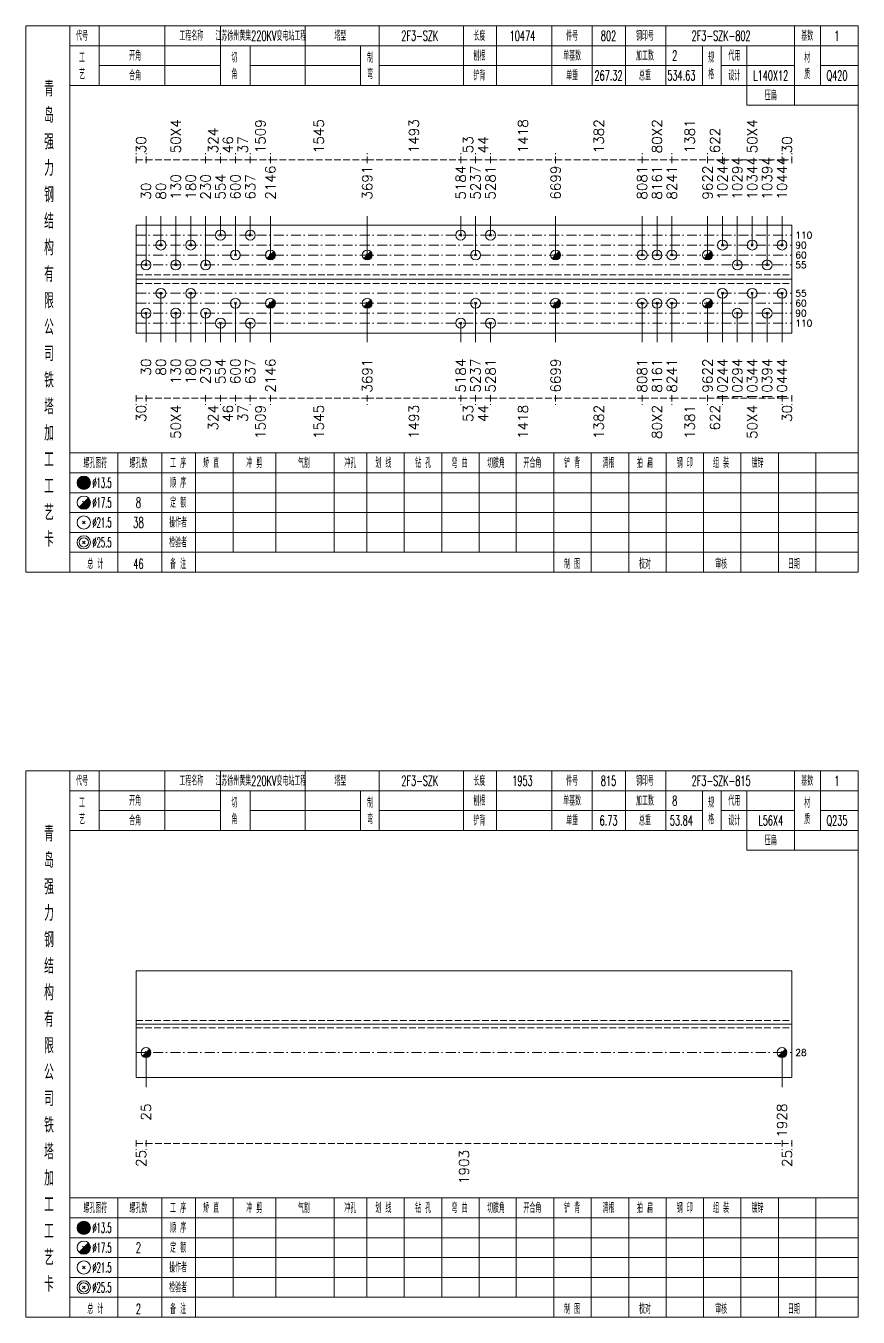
# Model space of a CAD drawing. Extents: x 0 to 4623, y -1159 to 4890.
# Drawn here: x 2179.8 to 2431.2, y 1350 to 1740 of the extents above; entities that cross this region are included whole.
import ezdxf
from ezdxf.enums import TextEntityAlignment as Align

# ---------------------------------------------------------------- set-up
doc = ezdxf.new("R2010")
doc.units = 0
doc.header["$MEASUREMENT"] = 0
doc.linetypes.add('一点画线', pattern=[5.2, 3, -1, 0.2, -1])
doc.linetypes.add('虚线', pattern=[2.75, 2, -0.75])
doc.layers.get('0').update_dxf_attribs({"linetype": 'CONTINUOUS', "lineweight": 25})
for name, color, linetype, lineweight in [('1', 7, 'CONTINUOUS', 25), ('4', 7, 'CONTINUOUS', 25), ('5', 7, 'CONTINUOUS', 25)]:
    doc.layers.add(name, color=color, linetype=linetype, lineweight=lineweight)
doc.styles.get("Standard").update_dxf_attribs({"font": 'simplex.shx', "width": 0.7, "height": 3, "bigfont": 'gbhzfs.shx'})

# ---------------------------------------------------------------- blocks, each defined once
blk = doc.blocks.new('孔17.5')
at = {"layer": '5', "color": 7, "linetype": 'Continuous', "lineweight": 13}
for p, q in [((-0.707, -0.707), (0.707, 0.707)), ((-0.2, 0.2), (0.2, -0.2))]:
    blk.add_line(p, q, dxfattribs=at)
blk.add_circle((0, 0), 1, dxfattribs=at)
for radius in [0.9, 0.8, 0.7, 0.6, 0.5, 0.4, 0.3, 0.2, 0.1]:
    blk.add_arc((0, 0), radius, 225, 45, dxfattribs=at)
blk = doc.blocks.new('孔21.5')
at = {"layer": '5', "color": 7, "linetype": 'Continuous', "lineweight": 13}
for p, q in [((-0.2, -0.2), (0.2, 0.2)), ((-0.2, 0.2), (0.2, -0.2))]:
    blk.add_line(p, q, dxfattribs=at)
blk.add_circle((0, 0), 1, dxfattribs=at)

msp = doc.modelspace()

# ---------------------------------------------------------------- linework, layer by layer
at = {"color": 8, "linetype": '虚线', "lineweight": 9}
for p, q in [((2213.1, 1698.5), (2213.1, 1701.5)), ((2216.1, 1698.5), (2216.1, 1701.5)), ((2216.1, 1698.5), (2216.1, 1701.5)), ((2234.1, 1698.5), (2234.1, 1701.5)), ((2234.1, 1698.5), (2234.1, 1701.5)), ((2238.6, 1698.5), (2238.6, 1701.5)), ((2238.6, 1698.5), (2238.6, 1701.5)), ((2243.1, 1698.5), (2243.1, 1701.5)), ((2243.1, 1698.5), (2243.1, 1701.5)), ((2247.6, 1698.5), (2247.6, 1701.5)), ((2247.6, 1698.5), (2247.6, 1701.5)), ((2253.688, 1698.5), (2253.688, 1701.5)), ((2253.688, 1698.5), (2253.688, 1701.5)), ((2282.91, 1698.5), (2282.91, 1701.5)), ((2282.91, 1698.5), (2282.91, 1701.5)), ((2311.148, 1698.5), (2311.148, 1701.5)), ((2311.148, 1698.5), (2311.148, 1701.5)), ((2315.648, 1698.5), (2315.648, 1701.5)), ((2315.648, 1698.5), (2315.648, 1701.5)), ((2320.148, 1698.5), (2320.148, 1701.5)), ((2320.148, 1698.5), (2320.148, 1701.5)), ((2339.802, 1698.5), (2339.802, 1701.5)), ((2339.802, 1698.5), (2339.802, 1701.5)), ((2365.94, 1698.5), (2365.94, 1701.5)), ((2365.94, 1698.5), (2365.94, 1701.5)), ((2374.94, 1698.5), (2374.94, 1701.5)), ((2374.94, 1698.5), (2374.94, 1701.5)), ((2385.7, 1698.5), (2385.7, 1701.5)), ((2385.7, 1698.5), (2385.7, 1701.5)), ((2390.2, 1698.5), (2390.2, 1701.5)), ((2390.2, 1698.5), (2390.2, 1701.5)), ((2408.2, 1698.5), (2408.2, 1701.5)), ((2408.2, 1698.5), (2408.2, 1701.5)), ((2411.2, 1698.5), (2411.2, 1701.5)), ((2213.1, 1699.5), (2216.1, 1699.5)), ((2216.1, 1699.5), (2234.1, 1699.5)), ((2234.1, 1699.5), (2238.6, 1699.5)), ((2238.6, 1699.5), (2243.1, 1699.5)), ((2243.1, 1699.5), (2247.6, 1699.5)), ((2247.6, 1699.5), (2253.688, 1699.5)), ((2253.688, 1699.5), (2282.91, 1699.5)), ((2282.91, 1699.5), (2311.148, 1699.5)), ((2311.148, 1699.5), (2315.648, 1699.5)), ((2315.648, 1699.5), (2320.148, 1699.5)), ((2320.148, 1699.5), (2339.802, 1699.5)), ((2339.802, 1699.5), (2365.94, 1699.5)), ((2365.94, 1699.5), (2374.94, 1699.5)), ((2374.94, 1699.5), (2385.7, 1699.5)), ((2385.7, 1699.5), (2390.2, 1699.5)), ((2390.2, 1699.5), (2408.2, 1699.5)), ((2408.2, 1699.5), (2411.2, 1699.5)), ((2213.1, 1628.5), (2213.1, 1625.5)), ((2213.1, 1627.5), (2216.1, 1627.5)), ((2216.1, 1628.5), (2216.1, 1625.5)), ((2216.1, 1628.5), (2216.1, 1625.5)), ((2216.1, 1627.5), (2234.1, 1627.5)), ((2234.1, 1628.5), (2234.1, 1625.5)), ((2234.1, 1628.5), (2234.1, 1625.5)), ((2234.1, 1627.5), (2238.6, 1627.5)), ((2238.6, 1628.5), (2238.6, 1625.5)), ((2238.6, 1628.5), (2238.6, 1625.5)), ((2238.6, 1627.5), (2243.1, 1627.5)), ((2243.1, 1628.5), (2243.1, 1625.5)), ((2243.1, 1628.5), (2243.1, 1625.5)), ((2243.1, 1627.5), (2247.6, 1627.5)), ((2247.6, 1628.5), (2247.6, 1625.5)), ((2247.6, 1628.5), (2247.6, 1625.5)), ((2247.6, 1627.5), (2253.688, 1627.5)), ((2253.688, 1628.5), (2253.688, 1625.5)), ((2253.688, 1628.5), (2253.688, 1625.5)), ((2253.688, 1627.5), (2282.91, 1627.5)), ((2282.91, 1628.5), (2282.91, 1625.5)), ((2282.91, 1628.5), (2282.91, 1625.5)), ((2282.91, 1627.5), (2311.148, 1627.5)), ((2311.148, 1628.5), (2311.148, 1625.5)), ((2311.148, 1628.5), (2311.148, 1625.5)), ((2311.148, 1627.5), (2315.648, 1627.5)), ((2315.648, 1628.5), (2315.648, 1625.5)), ((2315.648, 1628.5), (2315.648, 1625.5)), ((2315.648, 1627.5), (2320.148, 1627.5)), ((2320.148, 1628.5), (2320.148, 1625.5)), ((2320.148, 1628.5), (2320.148, 1625.5)), ((2320.148, 1627.5), (2339.802, 1627.5)), ((2339.802, 1628.5), (2339.802, 1625.5)), ((2339.802, 1628.5), (2339.802, 1625.5)), ((2339.802, 1627.5), (2365.94, 1627.5)), ((2365.94, 1628.5), (2365.94, 1625.5)), ((2365.94, 1628.5), (2365.94, 1625.5)), ((2365.94, 1627.5), (2374.94, 1627.5)), ((2374.94, 1628.5), (2374.94, 1625.5)), ((2374.94, 1628.5), (2374.94, 1625.5)), ((2374.94, 1627.5), (2385.7, 1627.5)), ((2385.7, 1628.5), (2385.7, 1625.5)), ((2385.7, 1628.5), (2385.7, 1625.5)), ((2385.7, 1627.5), (2390.2, 1627.5)), ((2390.2, 1628.5), (2390.2, 1625.5)), ((2390.2, 1628.5), (2390.2, 1625.5)), ((2390.2, 1627.5), (2408.2, 1627.5)), ((2408.2, 1628.5), (2408.2, 1625.5)), ((2408.2, 1628.5), (2408.2, 1625.5)), ((2408.2, 1627.5), (2411.2, 1627.5)), ((2411.2, 1628.5), (2411.2, 1625.5)), ((2213.1, 1403.5), (2213.1, 1400.5)), ((2213.1, 1402.5), (2216.1, 1402.5)), ((2216.1, 1403.5), (2216.1, 1400.5)), ((2216.1, 1403.5), (2216.1, 1400.5)), ((2216.1, 1402.5), (2408.2, 1402.5)), ((2408.2, 1403.5), (2408.2, 1400.5)), ((2408.2, 1403.5), (2408.2, 1400.5)), ((2408.2, 1402.5), (2411.2, 1402.5)), ((2411.2, 1403.5), (2411.2, 1400.5))]:
    msp.add_line(p, q, dxfattribs=at)
at = {"color": 7, "linetype": 'Continuous', "lineweight": 13}
for p, q in [((2216.1, 1667.786), (2216.1, 1682.5)), ((2220.6, 1673.786), (2220.6, 1682.5)), ((2225.1, 1667.786), (2225.1, 1682.5)), ((2229.6, 1673.786), (2229.6, 1682.5)), ((2234.1, 1667.786), (2234.1, 1682.5)), ((2238.6, 1676.786), (2238.6, 1682.5)), ((2243.1, 1670.786), (2243.1, 1682.5)), ((2247.6, 1676.786), (2247.6, 1682.5)), ((2253.688, 1670.786), (2253.688, 1682.5)), ((2282.91, 1670.786), (2282.91, 1682.5)), ((2311.148, 1676.786), (2311.148, 1682.5)), ((2315.648, 1670.786), (2315.648, 1682.5)), ((2320.148, 1676.786), (2320.148, 1682.5)), ((2339.802, 1670.786), (2339.802, 1682.5)), ((2365.94, 1670.786), (2365.94, 1682.5)), ((2370.44, 1670.786), (2370.44, 1682.5)), ((2374.94, 1670.786), (2374.94, 1682.5)), ((2385.7, 1670.786), (2385.7, 1682.5)), ((2390.2, 1673.786), (2390.2, 1682.5)), ((2394.7, 1667.786), (2394.7, 1682.5)), ((2399.2, 1673.786), (2399.2, 1682.5)), ((2403.7, 1667.786), (2403.7, 1682.5)), ((2408.2, 1673.786), (2408.2, 1682.5)), ((2220.6, 1659.214), (2220.6, 1644.5)), ((2229.6, 1659.214), (2229.6, 1644.5)), ((2390.2, 1659.214), (2390.2, 1644.5)), ((2399.2, 1659.214), (2399.2, 1644.5)), ((2408.2, 1659.214), (2408.2, 1644.5)), ((2243.1, 1656.214), (2243.1, 1644.5)), ((2253.688, 1656.214), (2253.688, 1644.5)), ((2282.91, 1656.214), (2282.91, 1644.5)), ((2315.648, 1656.214), (2315.648, 1644.5)), ((2339.802, 1656.214), (2339.802, 1644.5)), ((2365.94, 1656.214), (2365.94, 1644.5)), ((2370.44, 1656.214), (2370.44, 1644.5)), ((2374.94, 1656.214), (2374.94, 1644.5)), ((2385.7, 1656.214), (2385.7, 1644.5)), ((2216.1, 1653.214), (2216.1, 1644.5)), ((2225.1, 1653.214), (2225.1, 1644.5)), ((2234.1, 1653.214), (2234.1, 1644.5)), ((2238.6, 1650.214), (2238.6, 1644.5)), ((2247.6, 1650.214), (2247.6, 1644.5)), ((2311.148, 1650.214), (2311.148, 1644.5)), ((2320.148, 1650.214), (2320.148, 1644.5)), ((2394.7, 1653.214), (2394.7, 1644.5)), ((2403.7, 1653.214), (2403.7, 1644.5)), ((2216.1, 1429.929), (2216.1, 1419.5)), ((2408.2, 1429.929), (2408.2, 1419.5))]:
    msp.add_line(p, q, dxfattribs=at)
at = {"color": 7, "linetype": 'Continuous', "lineweight": 18}
for p, q in [((2213.1, 1679.786), (2213.1, 1647.214)), ((2213.1, 1679.786), (2411.2, 1679.786)), ((2411.2, 1679.786), (2411.2, 1647.214)), ((2213.1, 1663.5), (2411.2, 1663.5)), ((2213.1, 1454.571), (2213.1, 1422.429)), ((2213.1, 1454.571), (2411.2, 1454.571)), ((2411.2, 1454.571), (2411.2, 1422.429)), ((2213.1, 1438.5), (2411.2, 1438.5))]:
    msp.add_line(p, q, dxfattribs=at)
at = {"color": 3, "linetype": '一点画线', "lineweight": 13}
for p, q in [((2213.1, 1676.786), (2411.2, 1676.786)), ((2213.1, 1673.786), (2411.2, 1673.786)), ((2213.1, 1670.786), (2411.2, 1670.786)), ((2213.1, 1667.786), (2411.2, 1667.786)), ((2213.1, 1659.214), (2411.2, 1659.214)), ((2213.1, 1656.214), (2411.2, 1656.214)), ((2213.1, 1653.214), (2411.2, 1653.214)), ((2213.1, 1650.214), (2411.2, 1650.214)), ((2213.1, 1429.929), (2411.2, 1429.929))]:
    msp.add_line(p, q, dxfattribs=at)
at = {"color": 1, "linetype": '虚线', "lineweight": 18}
for p, q in [((2213.1, 1664.786), (2411.2, 1664.786)), ((2213.1, 1662.214), (2411.2, 1662.214)), ((2213.1, 1439.571), (2411.2, 1439.571)), ((2213.1, 1437.429), (2411.2, 1437.429))]:
    msp.add_line(p, q, dxfattribs=at)
at = {"layer": '1', "color": 7, "linetype": 'Continuous', "lineweight": 18}
for p, q in [((2213.1, 1647.214), (2411.2, 1647.214)), ((2213.1, 1422.429), (2411.2, 1422.429))]:
    msp.add_line(p, q, dxfattribs=at)
at = {"layer": '4', "color": 1, "linetype": 'Continuous', "lineweight": 18}
for p, q in [((2193.1, 1575), (2193.1, 1740)), ((2202, 1722), (2202, 1740)), ((2221.8, 1722), (2221.8, 1740)), ((2238.6, 1722), (2238.6, 1740)), ((2264.2, 1722), (2264.2, 1740)), ((2286.5, 1722), (2286.5, 1740)), ((2312, 1722), (2312, 1740)), ((2322, 1722), (2322, 1740)), ((2338.7, 1722), (2338.7, 1740)), ((2350.9, 1722), (2350.9, 1740)), ((2360.9, 1722), (2360.9, 1740)), ((2373.1, 1722), (2373.1, 1740)), ((2412, 1716), (2412, 1740)), ((2419.8, 1722), (2419.8, 1740)), ((2193.1, 1734), (2431.2, 1734)), ((2247.6, 1722), (2247.6, 1734)), ((2280.9, 1722), (2280.9, 1734)), ((2384.2, 1722), (2384.2, 1734)), ((2389.8, 1722), (2389.8, 1734)), ((2397.6, 1716), (2397.6, 1734)), ((2202, 1728), (2238.6, 1728)), ((2247.6, 1728), (2280.9, 1728)), ((2286.5, 1728), (2384.2, 1728)), ((2389.8, 1728), (2412, 1728)), ((2419.8, 1728), (2431.2, 1728)), ((2193.1, 1722), (2431.2, 1722)), ((2397.6, 1716), (2431.2, 1716)), ((2193.1, 1611), (2431.2, 1611)), ((2207.6, 1575), (2207.6, 1611)), ((2220.9, 1575), (2220.9, 1611)), ((2231, 1575), (2231, 1611)), ((2242.4, 1581), (2242.4, 1611)), ((2255.3, 1581), (2255.3, 1611)), ((2272.9, 1581), (2272.9, 1611)), ((2282.8, 1581), (2282.8, 1611)), ((2294.1, 1581), (2294.1, 1611)), ((2305.4, 1581), (2305.4, 1611)), ((2316.7, 1581), (2316.7, 1611)), ((2327.9, 1581), (2327.9, 1611)), ((2339.3, 1581), (2339.3, 1611)), ((2350.6, 1581), (2350.6, 1611)), ((2361.9, 1581), (2361.9, 1611)), ((2373.2, 1581), (2373.2, 1611)), ((2384.5, 1581), (2384.5, 1611)), ((2395.8, 1581), (2395.8, 1611)), ((2407.1, 1581), (2407.1, 1611)), ((2418.4, 1581), (2418.4, 1611)), ((2193.1, 1605), (2431.2, 1605)), ((2193.1, 1599), (2431.2, 1599)), ((2193.1, 1593), (2431.2, 1593)), ((2193.1, 1587), (2431.2, 1587)), ((2193.1, 1581), (2431.2, 1581)), ((2339.3, 1575), (2339.3, 1581)), ((2350.6, 1575), (2350.6, 1581)), ((2361.9, 1575), (2361.9, 1581)), ((2373.2, 1575), (2373.2, 1581)), ((2384.5, 1575), (2384.5, 1581)), ((2395.8, 1575), (2395.8, 1581)), ((2407.1, 1575), (2407.1, 1581)), ((2418.4, 1575), (2418.4, 1581)), ((2193.1, 1350), (2193.1, 1515)), ((2202, 1497), (2202, 1515)), ((2221.8, 1497), (2221.8, 1515)), ((2238.6, 1497), (2238.6, 1515)), ((2264.2, 1497), (2264.2, 1515)), ((2286.5, 1497), (2286.5, 1515)), ((2312, 1497), (2312, 1515)), ((2322, 1497), (2322, 1515)), ((2338.7, 1497), (2338.7, 1515)), ((2350.9, 1497), (2350.9, 1515)), ((2360.9, 1497), (2360.9, 1515)), ((2373.1, 1497), (2373.1, 1515)), ((2412, 1491), (2412, 1515)), ((2419.8, 1497), (2419.8, 1515)), ((2193.1, 1509), (2431.2, 1509)), ((2247.6, 1497), (2247.6, 1509)), ((2280.9, 1497), (2280.9, 1509)), ((2384.2, 1497), (2384.2, 1509)), ((2389.8, 1497), (2389.8, 1509)), ((2397.6, 1491), (2397.6, 1509)), ((2202, 1503), (2238.6, 1503)), ((2247.6, 1503), (2280.9, 1503)), ((2286.5, 1503), (2384.2, 1503)), ((2389.8, 1503), (2412, 1503)), ((2419.8, 1503), (2431.2, 1503)), ((2193.1, 1497), (2431.2, 1497)), ((2397.6, 1491), (2431.2, 1491)), ((2193.1, 1386), (2431.2, 1386)), ((2207.6, 1350), (2207.6, 1386)), ((2220.9, 1350), (2220.9, 1386)), ((2231, 1350), (2231, 1386)), ((2242.4, 1356), (2242.4, 1386)), ((2255.3, 1356), (2255.3, 1386)), ((2272.9, 1356), (2272.9, 1386)), ((2282.8, 1356), (2282.8, 1386)), ((2294.1, 1356), (2294.1, 1386)), ((2305.4, 1356), (2305.4, 1386)), ((2316.7, 1356), (2316.7, 1386)), ((2327.9, 1356), (2327.9, 1386)), ((2339.3, 1356), (2339.3, 1386)), ((2350.6, 1356), (2350.6, 1386)), ((2361.9, 1356), (2361.9, 1386)), ((2373.2, 1356), (2373.2, 1386)), ((2384.5, 1356), (2384.5, 1386)), ((2395.8, 1356), (2395.8, 1386)), ((2407.1, 1356), (2407.1, 1386)), ((2418.4, 1356), (2418.4, 1386)), ((2193.1, 1380), (2431.2, 1380)), ((2193.1, 1374), (2431.2, 1374)), ((2193.1, 1368), (2431.2, 1368)), ((2193.1, 1362), (2431.2, 1362)), ((2193.1, 1356), (2431.2, 1356)), ((2339.3, 1350), (2339.3, 1356)), ((2350.6, 1350), (2350.6, 1356)), ((2361.9, 1350), (2361.9, 1356)), ((2373.2, 1350), (2373.2, 1356)), ((2384.5, 1350), (2384.5, 1356)), ((2395.8, 1350), (2395.8, 1356)), ((2407.1, 1350), (2407.1, 1356)), ((2418.4, 1350), (2418.4, 1356))]:
    msp.add_line(p, q, dxfattribs=at)
at = {"layer": '4', "color": 7, "linetype": 'Continuous', "lineweight": 13}
for p, q in [((2197.1, 1601.8), (2197.5, 1602.2)), ((2197.5, 1601.8), (2197.1, 1602.2)), ((2195.886, 1594.586), (2198.714, 1597.414)), ((2196.9, 1596.4), (2197.7, 1595.6)), ((2196.9, 1589.6), (2197.7, 1590.4)), ((2196.9, 1590.4), (2197.7, 1589.6)), ((2196.9, 1583.6), (2197.7, 1584.4)), ((2196.9, 1584.4), (2197.7, 1583.6)), ((2197.1, 1376.8), (2197.5, 1377.2)), ((2197.5, 1376.8), (2197.1, 1377.2)), ((2195.886, 1369.586), (2198.714, 1372.414)), ((2196.9, 1371.4), (2197.7, 1370.6)), ((2196.9, 1364.6), (2197.7, 1365.4)), ((2196.9, 1365.4), (2197.7, 1364.6)), ((2196.9, 1358.6), (2197.7, 1359.4)), ((2196.9, 1359.4), (2197.7, 1358.6))]:
    msp.add_line(p, q, dxfattribs=at)
at = {"layer": '4', "color": 1, "linetype": 'Continuous', "lineweight": 18}
for points in [[(2179.8, 1740), (2179.8, 1575), (2431.2, 1575), (2431.2, 1740)], [(2179.8, 1515), (2179.8, 1350), (2431.2, 1350), (2431.2, 1515)]]:
    msp.add_lwpolyline(points, close=True, dxfattribs=at)
at = {"layer": '4', "color": 7, "linetype": 'Continuous', "lineweight": 13}
for centre, radius in [((2197.3, 1602), 2), ((2197.3, 1602), 1.8), ((2197.3, 1602), 1.6), ((2197.3, 1602), 1.4), ((2197.3, 1602), 1.2), ((2197.3, 1602), 1), ((2197.3, 1602), 0.8), ((2197.3, 1602), 0.6), ((2197.3, 1602), 0.4), ((2197.3, 1602), 0.2), ((2197.3, 1596), 2), ((2197.3, 1590), 2), ((2197.3, 1584), 2), ((2197.3, 1584), 1.4), ((2197.3, 1377), 2), ((2197.3, 1377), 1.8), ((2197.3, 1377), 1.6), ((2197.3, 1377), 1.4), ((2197.3, 1377), 1.2), ((2197.3, 1377), 1), ((2197.3, 1377), 0.8), ((2197.3, 1377), 0.6), ((2197.3, 1377), 0.4), ((2197.3, 1377), 0.2), ((2197.3, 1371), 2), ((2197.3, 1365), 2), ((2197.3, 1359), 2), ((2197.3, 1359), 1.4)]:
    msp.add_circle(centre, radius, dxfattribs=at)
for centre, radius in [((2197.3, 1596), 1.8), ((2197.3, 1596), 1.6), ((2197.3, 1596), 1.4), ((2197.3, 1596), 1.2), ((2197.3, 1596), 1), ((2197.3, 1596), 0.8), ((2197.3, 1596), 0.6), ((2197.3, 1596), 0.4), ((2197.3, 1596), 0.2), ((2197.3, 1371), 1.8), ((2197.3, 1371), 1.6), ((2197.3, 1371), 1.4), ((2197.3, 1371), 1.2), ((2197.3, 1371), 1), ((2197.3, 1371), 0.8), ((2197.3, 1371), 0.6), ((2197.3, 1371), 0.4), ((2197.3, 1371), 0.2)]:
    msp.add_arc(centre, radius, 225, 45, dxfattribs=at)

# ---------------------------------------------------------------- block references
at = {"color": 7, "linetype": 'Continuous', "lineweight": 13, "xscale": 1.5, "yscale": 1.5, "zscale": 1.5}
for name, p in [('孔21.5', (2238.6, 1676.786)), ('孔21.5', (2247.6, 1676.786)), ('孔21.5', (2311.148, 1676.786)), ('孔21.5', (2320.148, 1676.786)), ('孔21.5', (2220.6, 1673.786)), ('孔21.5', (2229.6, 1673.786)), ('孔21.5', (2390.2, 1673.786)), ('孔21.5', (2399.2, 1673.786)), ('孔21.5', (2408.2, 1673.786)), ('孔21.5', (2216.1, 1667.786)), ('孔21.5', (2225.1, 1667.786)), ('孔21.5', (2234.1, 1667.786)), ('孔21.5', (2243.1, 1670.786)), ('孔17.5', (2253.688, 1670.786)), ('孔17.5', (2282.91, 1670.786)), ('孔21.5', (2315.648, 1670.786)), ('孔17.5', (2339.802, 1670.786)), ('孔21.5', (2365.94, 1670.786)), ('孔21.5', (2370.44, 1670.786)), ('孔21.5', (2374.94, 1670.786)), ('孔17.5', (2385.7, 1670.786)), ('孔21.5', (2394.7, 1667.786)), ('孔21.5', (2403.7, 1667.786))]:
    msp.add_blockref(name, p, dxfattribs=at)
at = {"layer": '1', "color": 7, "linetype": 'Continuous', "lineweight": 13, "xscale": 1.5, "yscale": 1.5, "zscale": 1.5}
for name, p in [('孔21.5', (2220.6, 1659.214)), ('孔21.5', (2229.6, 1659.214)), ('孔21.5', (2243.1, 1656.214)), ('孔17.5', (2253.688, 1656.214)), ('孔17.5', (2282.91, 1656.214)), ('孔21.5', (2315.648, 1656.214)), ('孔17.5', (2339.802, 1656.214)), ('孔21.5', (2365.94, 1656.214)), ('孔21.5', (2370.44, 1656.214)), ('孔21.5', (2374.94, 1656.214)), ('孔17.5', (2385.7, 1656.214)), ('孔21.5', (2390.2, 1659.214)), ('孔21.5', (2399.2, 1659.214)), ('孔21.5', (2408.2, 1659.214)), ('孔21.5', (2216.1, 1653.214)), ('孔21.5', (2225.1, 1653.214)), ('孔21.5', (2234.1, 1653.214)), ('孔21.5', (2394.7, 1653.214)), ('孔21.5', (2403.7, 1653.214)), ('孔21.5', (2238.6, 1650.214)), ('孔21.5', (2247.6, 1650.214)), ('孔21.5', (2311.148, 1650.214)), ('孔21.5', (2320.148, 1650.214)), ('孔17.5', (2216.1, 1429.929)), ('孔17.5', (2408.2, 1429.929))]:
    msp.add_blockref(name, p, dxfattribs=at)

# ---------------------------------------------------------------- texts
at = {"color": 8, "linetype": 'Continuous', "lineweight": 9}
for s, p in [('50X4', (2225.1, 1701.5)), ('324', (2236.35, 1701.5)), ('1509', (2250.644, 1701.5)), ('1545', (2268.299, 1701.5)), ('1493', (2297.029, 1701.5)), ('1418', (2329.975, 1701.5)), ('1382', (2352.871, 1701.5)), ('80X2', (2370.44, 1701.5)), ('1381', (2380.32, 1701.5)), ('622', (2387.95, 1701.5)), ('50X4', (2399.2, 1701.5)), ('30', (2214.6, 1701.5)), ('46', (2240.85, 1701.5)), ('37', (2245.35, 1701.5)), ('53', (2313.398, 1701.5)), ('44', (2317.898, 1701.5)), ('30', (2409.7, 1701.5))]:
    msp.add_text(s, height=3, rotation=90, dxfattribs=at).set_placement(p, align=Align.MIDDLE_LEFT)
at = {"color": 7, "linetype": 'Continuous', "lineweight": 13}
for s, p in [('2146', (2253.688, 1687.5)), ('3691', (2282.91, 1687.5)), ('5184', (2311.148, 1687.5)), ('5237', (2315.648, 1687.5)), ('5281', (2320.148, 1687.5)), ('6699', (2339.802, 1687.5)), ('8081', (2365.94, 1687.5)), ('8161', (2370.44, 1687.5)), ('8241', (2374.94, 1687.5)), ('9622', (2385.7, 1687.5)), ('10244', (2390.2, 1687.5)), ('10294', (2394.7, 1687.5)), ('10344', (2399.2, 1687.5)), ('10394', (2403.7, 1687.5)), ('10444', (2408.2, 1687.5)), ('130', (2225.1, 1687.5)), ('180', (2229.6, 1687.5)), ('230', (2234.1, 1687.5)), ('554', (2238.6, 1687.5)), ('600', (2243.1, 1687.5)), ('637', (2247.6, 1687.5)), ('30', (2216.1, 1687.5)), ('80', (2220.6, 1687.5))]:
    msp.add_text(s, height=3, rotation=90, dxfattribs=at).set_placement(p, align=Align.MIDDLE_LEFT)
for s, p in [('110', (2412.2, 1676.786)), ('90', (2412.2, 1673.786)), ('60', (2412.2, 1670.786)), ('55', (2412.2, 1667.786)), ('55', (2412.2, 1659.214)), ('90', (2412.2, 1653.214)), ('60', (2412.2, 1656.214)), ('110', (2412.2, 1650.214)), ('28', (2412.2, 1429.929))]:
    msp.add_text(s, height=2, dxfattribs=at).set_placement(p, align=Align.MIDDLE_LEFT)
at = {"color": 8, "linetype": 'Continuous', "lineweight": 9}
for s, p in [('30', (2214.6, 1625.5)), ('50X4', (2225.1, 1625.5)), ('324', (2236.35, 1625.5)), ('46', (2240.85, 1625.5)), ('37', (2245.35, 1625.5)), ('1509', (2250.644, 1625.5)), ('1545', (2268.299, 1625.5)), ('1493', (2297.029, 1625.5)), ('53', (2313.398, 1625.5)), ('44', (2317.898, 1625.5)), ('1418', (2329.975, 1625.5)), ('1382', (2352.871, 1625.5)), ('80X2', (2370.44, 1625.5)), ('1381', (2380.32, 1625.5)), ('622', (2387.95, 1625.5)), ('50X4', (2399.2, 1625.5)), ('30', (2409.7, 1625.5)), ('25', (2214.6, 1400.5)), ('1903', (2312.15, 1400.5)), ('25', (2409.7, 1400.5))]:
    msp.add_text(s, height=3, rotation=90, dxfattribs=at).set_placement(p, align=Align.MIDDLE_RIGHT)
at = {"layer": '1', "color": 7, "linetype": 'Continuous', "lineweight": 13}
for s, p in [('30', (2216.1, 1639.5)), ('80', (2220.6, 1639.5)), ('130', (2225.1, 1639.5)), ('180', (2229.6, 1639.5)), ('230', (2234.1, 1639.5)), ('554', (2238.6, 1639.5)), ('600', (2243.1, 1639.5)), ('637', (2247.6, 1639.5)), ('2146', (2253.688, 1639.5)), ('3691', (2282.91, 1639.5)), ('5184', (2311.148, 1639.5)), ('5237', (2315.648, 1639.5)), ('5281', (2320.148, 1639.5)), ('6699', (2339.802, 1639.5)), ('8081', (2365.94, 1639.5)), ('8161', (2370.44, 1639.5)), ('8241', (2374.94, 1639.5)), ('9622', (2385.7, 1639.5)), ('10244', (2390.2, 1639.5)), ('10294', (2394.7, 1639.5)), ('10344', (2399.2, 1639.5)), ('10394', (2403.7, 1639.5)), ('10444', (2408.2, 1639.5)), ('25', (2216.1, 1414.5)), ('1928', (2408.2, 1414.5))]:
    msp.add_text(s, height=3, rotation=90, dxfattribs=at).set_placement(p, align=Align.MIDDLE_RIGHT)
at = {"layer": '4', "color": 1, "linetype": 'Continuous', "lineweight": 13}
for s, height, width, p in [('代号', 3, 0.6, (2196.8, 1737)), ('工程名称', 3, 0.6, (2229.8, 1737)), ('江苏徐州黄集220KV变电站工程', 3, 0.6, (2250.8, 1737)), ('塔型', 3, 0.6, (2274.8, 1737)), ('2F3-SZK', 3, 0.6, (2298.8, 1737)), ('长度', 3, 0.6, (2316.8, 1737)), ('10474', 3, 0.6, (2329.8, 1737)), ('件号', 3, 0.6, (2344.8, 1737)), ('802', 3, 0.6, (2355.8, 1737)), ('钢印号', 3, 0.6, (2366.8, 1737)), ('2F3-SZK-802', 3, 0.6, (2389.8, 1737)), ('基数', 3, 0.6, (2415.8, 1737)), ('1', 3, 0.6, (2424.8, 1737)), ('工', 3, 0.6, (2196.8, 1730.4)), ('开角', 3, 0.6, (2212.8, 1731)), ('切', 3, 0.6, (2242.8, 1730.4)), ('制', 3, 0.6, (2283.8, 1730.4)), ('刨根', 3, 0.6, (2316.8, 1731)), ('单基数', 3, 0.6, (2344.8, 1731)), ('加工数', 3, 0.6, (2366.8, 1731)), ('2', 3, 0.6, (2375.8, 1731)), ('规', 3, 0.6, (2386.8, 1730.4)), ('代用', 3, 0.6, (2393.8, 1731)), ('材', 3, 0.6, (2415.8, 1730.4)), ('艺', 3, 0.6, (2196.8, 1725.4)), ('合角', 3, 0.6, (2212.8, 1725)), ('角', 3, 0.6, (2242.8, 1725.4)), ('弯', 3, 0.6, (2283.8, 1725.4)), ('铲背', 3, 0.6, (2316.8, 1725)), ('单重', 3, 0.6, (2344.8, 1725)), ('267.32', 3, 0.6, (2355.8, 1725)), ('总重', 3, 0.6, (2366.8, 1725)), ('534.63', 3, 0.6, (2377.8, 1725)), ('格', 3, 0.6, (2386.8, 1725.4)), ('设计', 3, 0.6, (2393.8, 1725)), ('L140X12', 3, 0.6, (2404.8, 1725)), ('质', 3, 0.6, (2415.8, 1725.4)), ('Q420', 3, 0.6, (2424.8, 1725)), ('青', 4.6, 0.8, (2186.8, 1721)), ('压扁', 3, 0.6, (2404.8, 1719)), ('岛', 4.6, 0.8, (2186.8, 1713)), ('强', 4.6, 0.8, (2186.8, 1705)), ('力', 4.6, 0.8, (2186.8, 1697)), ('钢', 4.6, 0.8, (2186.8, 1689)), ('结', 4.6, 0.8, (2186.8, 1681)), ('构', 4.6, 0.8, (2186.8, 1673)), ('有', 4.6, 0.8, (2186.8, 1665)), ('限', 4.6, 0.8, (2186.8, 1657)), ('公', 4.6, 0.8, (2186.8, 1649)), ('司', 4.6, 0.8, (2186.8, 1641)), ('铁', 4.6, 0.8, (2186.8, 1633)), ('塔', 4.6, 0.8, (2186.8, 1625)), ('加', 4.6, 0.8, (2186.8, 1617)), ('工', 4.6, 0.8, (2186.8, 1609)), ('螺孔图符', 3, 0.6, (2200.8, 1608)), ('螺孔数', 3, 0.6, (2213.8, 1608)), ('工 序', 3, 0.6, (2225.8, 1608)), ('矫 直', 3, 0.6, (2235.8, 1608)), ('冲 剪', 3, 0.6, (2248.8, 1608)), ('气割', 3, 0.6, (2263.8, 1608)), ('冲孔', 3, 0.6, (2277.8, 1608)), ('划 线', 3, 0.6, (2287.8, 1608)), ('钻 孔', 3, 0.6, (2299.8, 1608)), ('弯 曲', 3, 0.6, (2310.8, 1608)), ('切肢角', 3, 0.6, (2321.8, 1608)), ('开合角', 3, 0.6, (2332.8, 1608)), ('铲 背', 3, 0.6, (2344.8, 1608)), ('清根', 3, 0.6, (2355.8, 1608)), ('拍 扁', 3, 0.6, (2366.8, 1608)), ('钢 印', 3, 0.6, (2378.8, 1608)), ('组 装', 3, 0.6, (2389.8, 1608)), ('镀锌', 3, 0.6, (2400.8, 1608)), ('工', 4.6, 0.8, (2186.8, 1601)), ('%%C13.5', 3, 0.5, (2202.8, 1602)), ('顺 序', 3, 0.6, (2225.8, 1602)), ('艺', 4.6, 0.8, (2186.8, 1593)), ('%%C17.5', 3, 0.5, (2202.8, 1596)), ('8', 3.2, 0.6, (2213.8, 1596)), ('定 额', 3, 0.6, (2225.8, 1596)), ('%%C21.5', 3, 0.5, (2202.8, 1590)), ('38', 3.2, 0.6, (2213.8, 1590)), ('操作者', 3, 0.6, (2225.8, 1590)), ('卡', 4.6, 0.8, (2186.8, 1585)), ('%%C25.5', 3, 0.5, (2202.8, 1584)), ('检验者', 3, 0.6, (2225.8, 1584)), ('总 计', 3, 0.6, (2200.8, 1577.5)), ('46', 3, 0.6, (2213.8, 1577.5)), ('备 注', 3, 0.6, (2225.8, 1577.5)), ('制 图', 3, 0.6, (2344.8, 1577.5)), ('校对', 3, 0.6, (2366.8, 1577.5)), ('审核', 3, 0.6, (2389.8, 1577.5)), ('日期', 3, 0.6, (2411.8, 1577.5)), ('代号', 3, 0.6, (2196.8, 1512)), ('工程名称', 3, 0.6, (2229.8, 1512)), ('江苏徐州黄集220KV变电站工程', 3, 0.6, (2250.8, 1512)), ('塔型', 3, 0.6, (2274.8, 1512)), ('2F3-SZK', 3, 0.6, (2298.8, 1512)), ('长度', 3, 0.6, (2316.8, 1512)), ('1953', 3, 0.6, (2329.8, 1512)), ('件号', 3, 0.6, (2344.8, 1512)), ('815', 3, 0.6, (2355.8, 1512)), ('钢印号', 3, 0.6, (2366.8, 1512)), ('2F3-SZK-815', 3, 0.6, (2389.8, 1512)), ('基数', 3, 0.6, (2415.8, 1512)), ('1', 3, 0.6, (2424.8, 1512)), ('工', 3, 0.6, (2196.8, 1505.4)), ('开角', 3, 0.6, (2212.8, 1506)), ('切', 3, 0.6, (2242.8, 1505.4)), ('制', 3, 0.6, (2283.8, 1505.4)), ('刨根', 3, 0.6, (2316.8, 1506)), ('单基数', 3, 0.6, (2344.8, 1506)), ('加工数', 3, 0.6, (2366.8, 1506)), ('8', 3, 0.6, (2375.8, 1506)), ('规', 3, 0.6, (2386.8, 1505.4)), ('代用', 3, 0.6, (2393.8, 1506)), ('材', 3, 0.6, (2415.8, 1505.4)), ('艺', 3, 0.6, (2196.8, 1500.4)), ('合角', 3, 0.6, (2212.8, 1500)), ('角', 3, 0.6, (2242.8, 1500.4)), ('弯', 3, 0.6, (2283.8, 1500.4)), ('铲背', 3, 0.6, (2316.8, 1500)), ('单重', 3, 0.6, (2344.8, 1500)), ('6.73', 3, 0.6, (2355.8, 1500)), ('总重', 3, 0.6, (2366.8, 1500)), ('53.84', 3, 0.6, (2377.8, 1500)), ('格', 3, 0.6, (2386.8, 1500.4)), ('设计', 3, 0.6, (2393.8, 1500)), ('L56X4', 3, 0.6, (2404.8, 1500)), ('质', 3, 0.6, (2415.8, 1500.4)), ('Q235', 3, 0.6, (2424.8, 1500)), ('青', 4.6, 0.8, (2186.8, 1496)), ('压扁', 3, 0.6, (2404.8, 1494)), ('岛', 4.6, 0.8, (2186.8, 1488)), ('强', 4.6, 0.8, (2186.8, 1480)), ('力', 4.6, 0.8, (2186.8, 1472)), ('钢', 4.6, 0.8, (2186.8, 1464)), ('结', 4.6, 0.8, (2186.8, 1456)), ('构', 4.6, 0.8, (2186.8, 1448)), ('有', 4.6, 0.8, (2186.8, 1440)), ('限', 4.6, 0.8, (2186.8, 1432)), ('公', 4.6, 0.8, (2186.8, 1424)), ('司', 4.6, 0.8, (2186.8, 1416)), ('铁', 4.6, 0.8, (2186.8, 1408)), ('塔', 4.6, 0.8, (2186.8, 1400)), ('加', 4.6, 0.8, (2186.8, 1392)), ('工', 4.6, 0.8, (2186.8, 1384)), ('螺孔图符', 3, 0.6, (2200.8, 1383)), ('螺孔数', 3, 0.6, (2213.8, 1383)), ('工 序', 3, 0.6, (2225.8, 1383)), ('矫 直', 3, 0.6, (2235.8, 1383)), ('冲 剪', 3, 0.6, (2248.8, 1383)), ('气割', 3, 0.6, (2263.8, 1383)), ('冲孔', 3, 0.6, (2277.8, 1383)), ('划 线', 3, 0.6, (2287.8, 1383)), ('钻 孔', 3, 0.6, (2299.8, 1383)), ('弯 曲', 3, 0.6, (2310.8, 1383)), ('切肢角', 3, 0.6, (2321.8, 1383)), ('开合角', 3, 0.6, (2332.8, 1383)), ('铲 背', 3, 0.6, (2344.8, 1383)), ('清根', 3, 0.6, (2355.8, 1383)), ('拍 扁', 3, 0.6, (2366.8, 1383)), ('钢 印', 3, 0.6, (2378.8, 1383)), ('组 装', 3, 0.6, (2389.8, 1383)), ('镀锌', 3, 0.6, (2400.8, 1383)), ('工', 4.6, 0.8, (2186.8, 1376)), ('%%C13.5', 3, 0.5, (2202.8, 1377)), ('顺 序', 3, 0.6, (2225.8, 1377)), ('定 额', 3, 0.6, (2225.8, 1371)), ('艺', 4.6, 0.8, (2186.8, 1368)), ('%%C17.5', 3, 0.5, (2202.8, 1371)), ('2', 3.2, 0.6, (2213.8, 1371)), ('%%C21.5', 3, 0.5, (2202.8, 1365)), ('操作者', 3, 0.6, (2225.8, 1365)), ('卡', 4.6, 0.8, (2186.8, 1360)), ('%%C25.5', 3, 0.5, (2202.8, 1359)), ('检验者', 3, 0.6, (2225.8, 1359)), ('总 计', 3, 0.6, (2200.8, 1352.5)), ('2', 3, 0.6, (2213.8, 1352.5)), ('备 注', 3, 0.6, (2225.8, 1352.5)), ('制 图', 3, 0.6, (2344.8, 1352.5)), ('校对', 3, 0.6, (2366.8, 1352.5)), ('审核', 3, 0.6, (2389.8, 1352.5)), ('日期', 3, 0.6, (2411.8, 1352.5))]:
    msp.add_text(s, height=height, dxfattribs=dict(at, width=width)).set_placement(p, align=Align.MIDDLE_CENTER)

doc.saveas('drawing.dxf')
